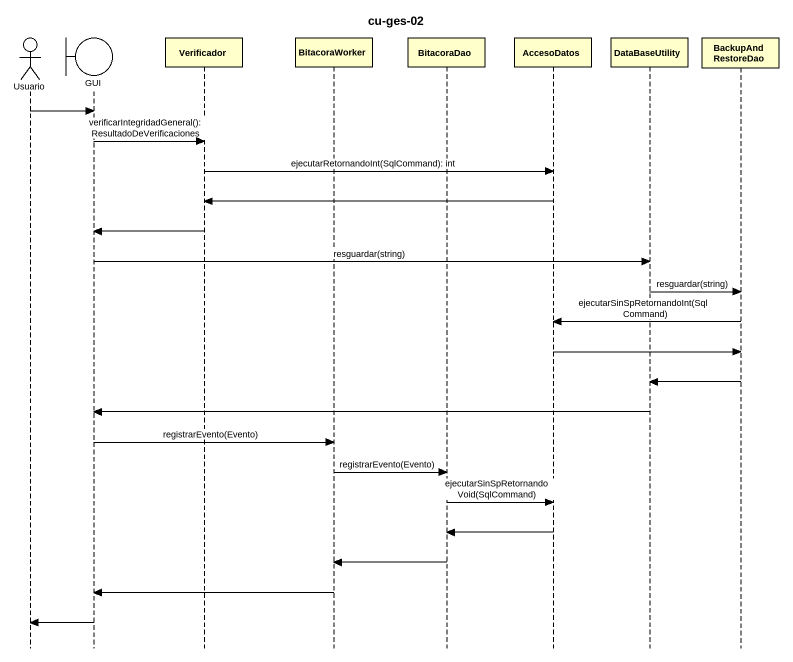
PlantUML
@startuml
title cu-ges-02
hide footbox
actor Usuario
boundary GUI
participant Verificador
participant BitacoraWorker
participant BitacoraDao
participant AccesoDatos
participant DataBaseUtility
participant BackupAndRestoreDao

Usuario -> GUI
GUI -> Verificador : verificarIntegridadGeneral(): ResultadoDeVerificaciones
Verificador -> AccesoDatos : ejecutarRetornandoInt(SqlCommand): int
AccesoDatos -> Verificador
Verificador -> GUI
GUI -> DataBaseUtility : resguardar(string)
DataBaseUtility -> BackupAndRestoreDao : resguardar(string)
BackupAndRestoreDao -> AccesoDatos : ejecutarSinSpRetornandoInt(SqlCommand)
AccesoDatos -> BackupAndRestoreDao
BackupAndRestoreDao -> DataBaseUtility
DataBaseUtility -> GUI
GUI -> BitacoraWorker : registrarEvento(Evento)
BitacoraWorker -> BitacoraDao : registrarEvento(Evento)
BitacoraDao -> AccesoDatos : ejecutarSinSpRetornandoVoid(SqlCommand)
AccesoDatos -> BitacoraDao
BitacoraDao -> BitacoraWorker
BitacoraWorker -> GUI
GUI -> Usuario
@enduml
